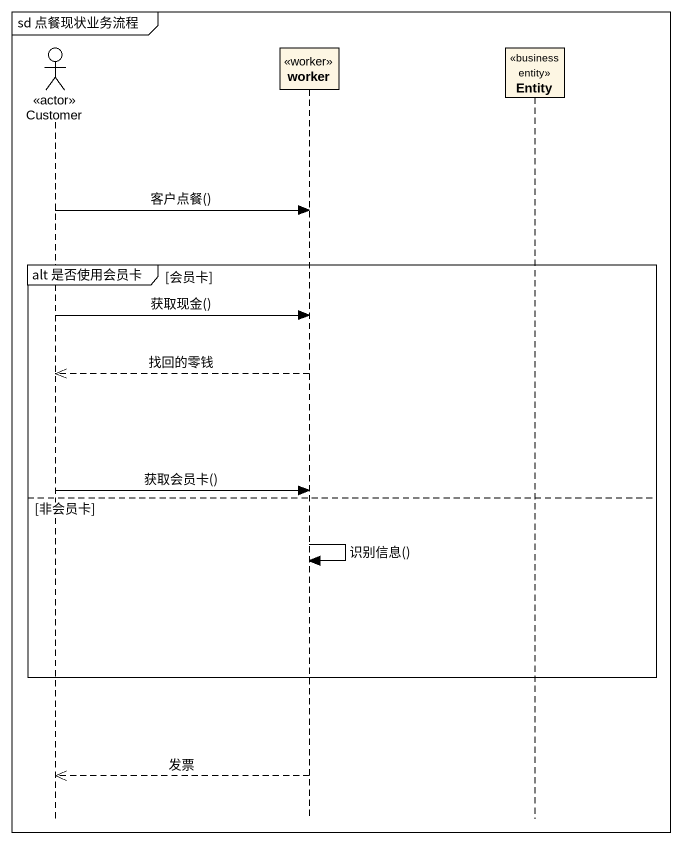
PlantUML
@startuml
mainframe sd 点餐现状业务流程
hide footbox
actor Customer <<actor>>
participant worker <<worker>>
participant "Entity" as Entity_ <<business entity>>

Customer -> worker : 客户点餐()
group alt 是否使用会员卡 [会员卡]
  Customer -> worker : 获取现金()
  worker -->> Customer : 找回的零钱
  Customer -> worker : 获取会员卡()
else 非会员卡
  worker -> worker : 识别信息()
end
worker -->> Customer : 发票
@enduml
